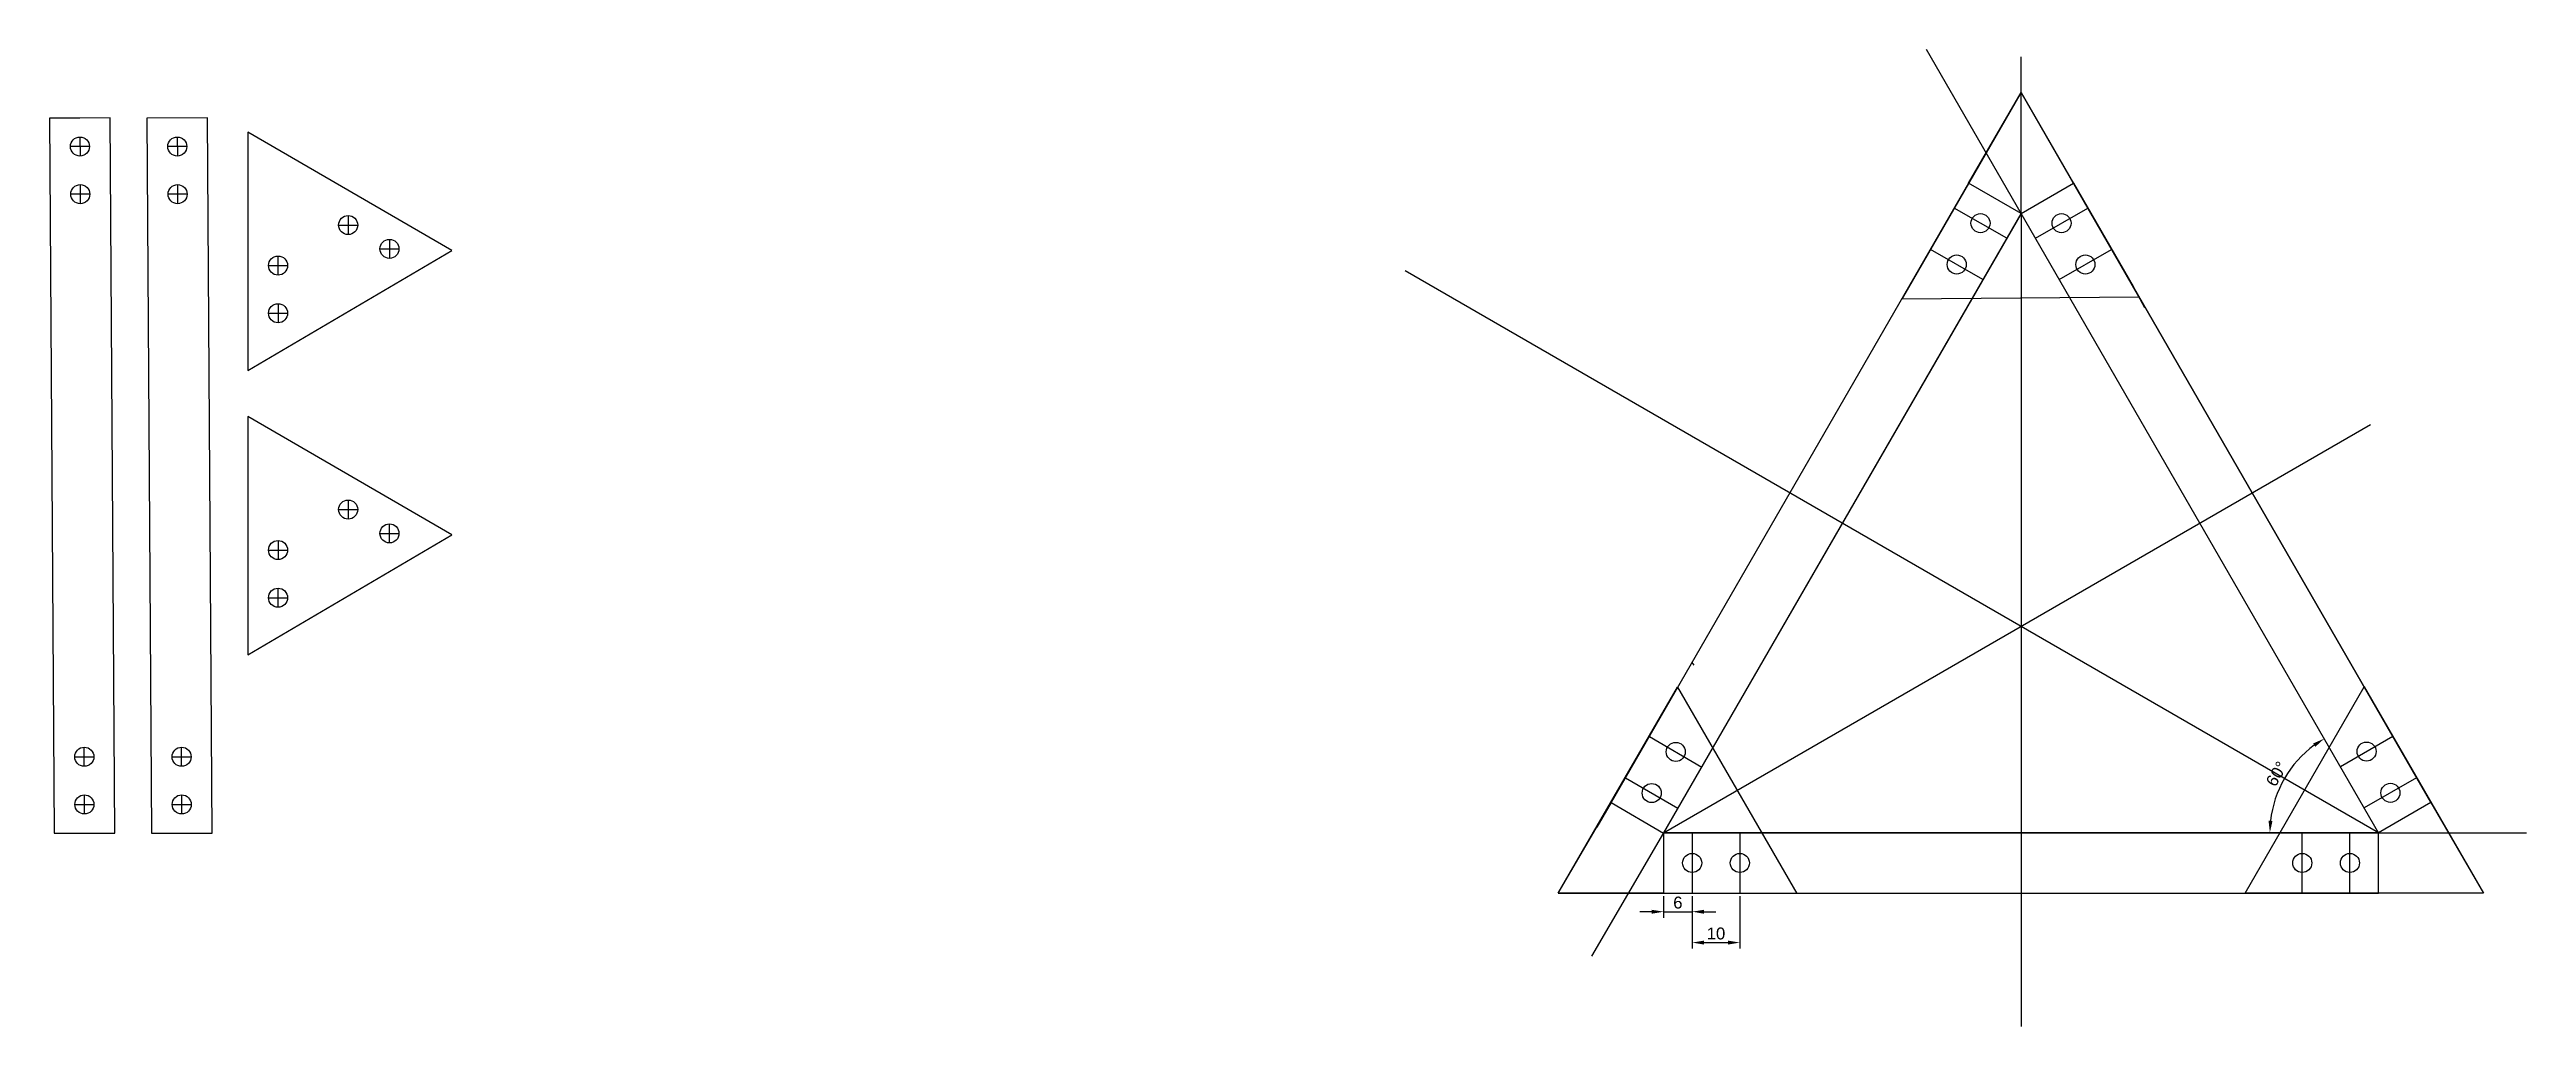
# Model space of a CAD drawing. Header units: millimetres. Extents: x 2732 to 3252, y 1250 to 1455.
import ezdxf

# ---------------------------------------------------------------- set-up
doc = ezdxf.new("R2010")
doc.units = ezdxf.units.MM
doc.layers.add('Layer1', color=1, linetype='Continuous', lineweight=25)
doc.styles.get("Standard").update_dxf_attribs({"font": 'arial.ttf'})
doc.dimstyles.new('ISO-25', dxfattribs={"dimtxt": 2.5, "dimasz": 2.5, "dimexe": 1.25, "dimexo": 0.625, "dimtad": 1, "dimtxsty": 'Standard', "dimcen": 2.5, "dimadec": 0, "dimazin": 0, "dimtfac": 1, "dimtmove": 0, "dimatfit": 3, "dimfxl": 1, "dimarcsym": 0})

# ---------------------------------------------------------------- blocks, each defined once
blk = doc.blocks.new('*D3')
at = {"layer": 'Defpoints', "color": 0, "lineweight": -2, "transparency": 16777216}
for p, q in [((3068.14, 1274.07), (3065.64, 1274.07)), ((3070.64, 1277.32), (3070.64, 1272.82)), ((3070.64, 1274.07), (3076.64, 1274.07)), ((3076.64, 1277.32), (3076.64, 1272.82)), ((3079.14, 1274.07), (3081.64, 1274.07))]:
    blk.add_line(p, q, dxfattribs=at)
at = {"layer": 'Defpoints', "color": 0, "transparency": 16777216}
for p in [(3070.64, 1277.94), (3076.64, 1277.94), (3076.64, 1274.07)]:
    blk.add_point(p, dxfattribs=at)
for points in [[(3068.14, 1274.48), (3068.14, 1273.65), (3070.64, 1274.07)], [(3079.14, 1274.48), (3079.14, 1273.65), (3076.64, 1274.07)]]:
    blk.add_solid(points, dxfattribs=at)
at = {"layer": 'Defpoints', "color": 0, "transparency": 16777216, "insert": (3073.64, 1275.97), "char_height": 2.5, "attachment_point": 5}
blk.add_mtext('6', dxfattribs=at)
blk = doc.blocks.new('*D4')
at = {"layer": 'Defpoints', "color": 0, "lineweight": -2, "transparency": 16777216}
for p, q in [((3076.64, 1277.32), (3076.64, 1266.34)), ((3086.64, 1277.32), (3086.64, 1266.34)), ((3079.14, 1267.59), (3084.14, 1267.59))]:
    blk.add_line(p, q, dxfattribs=at)
at = {"layer": 'Defpoints', "color": 0, "transparency": 16777216}
for p in [(3076.64, 1277.94), (3086.64, 1277.94), (3086.64, 1267.59)]:
    blk.add_point(p, dxfattribs=at)
for points in [[(3079.14, 1268.01), (3079.14, 1267.18), (3076.64, 1267.59)], [(3084.14, 1268.01), (3084.14, 1267.18), (3086.64, 1267.59)]]:
    blk.add_solid(points, dxfattribs=at)
at = {"layer": 'Defpoints', "color": 0, "transparency": 16777216, "insert": (3081.64, 1269.49), "char_height": 2.5, "attachment_point": 5}
blk.add_mtext('10', dxfattribs=at)
blk = doc.blocks.new('*D5')
at = {"layer": 'Defpoints', "color": 0, "transparency": 16777216}
for p in [(3145.64, 1420.55), (3203.18, 1305.29), (3070.64, 1290.64), (3220.64, 1290.64), (3220.64, 1290.64)]:
    blk.add_point(p, dxfattribs=at)
at = {"layer": 'Layer1', "color": 0, "lineweight": -2, "transparency": 16777216}
blk.add_arc((3220.64, 1290.64), 22.79, 126.288, 173.712, dxfattribs=at)
at = {"layer": 'Layer1', "color": 0, "transparency": 16777216}
for points in [[(3206.92, 1309.36), (3207.38, 1308.66), (3209.24, 1310.38)], [(3198.4, 1293.12), (3197.57, 1293.16), (3197.85, 1290.64)]]:
    blk.add_solid(points, dxfattribs=at)
at = {"layer": 'Layer1', "color": 0, "transparency": 16777216, "insert": (3199.26, 1302.99), "char_height": 2.5, "attachment_point": 5, "rotation": 60}
blk.add_mtext('60°', dxfattribs=at)

msp = doc.modelspace()

# ---------------------------------------------------------------- linework, layer by layer
for p, q in [((3145.64, 1420.546), (3125.772, 1454.958)), ((3134.642, 1426.896), (3059.642, 1296.992)), ((3231.639, 1296.992), (3156.639, 1426.896)), ((3145.64, 1420.546), (3070.64, 1290.642)), ((3220.64, 1290.642), (3145.64, 1420.546)), ((3145.64, 1420.546), (3145.64, 1249.995)), ((3220.64, 1290.642), (3016.458, 1408.527)), ((3070.64, 1290.642), (3218.931, 1376.258)), ((3070.64, 1290.642), (3055.501, 1264.742)), ((3070.64, 1290.642), (3220.64, 1290.642)), ((3220.64, 1290.642), (3251.682, 1290.642)), ((3070.64, 1277.942), (3220.64, 1277.942))]:
    msp.add_line(p, q)
at = {"layer": 'Defpoints'}
for p, q in [((3145.64, 1420.546), (3145.64, 1453.435)), ((3048.506, 1277.942), (3059.642, 1296.992)), ((3059.642, 1296.992), (3056.614, 1291.812)), ((3070.64, 1277.942), (3048.506, 1277.942))]:
    msp.add_line(p, q, dxfattribs=at)
for centre in [(3137.141, 1418.525), (3154.139, 1418.525), (3132.141, 1409.864), (3159.139, 1409.864), (3073.198, 1307.601), (3218.139, 1307.673), (3068.152, 1298.968), (3223.139, 1299.013), (3076.64, 1284.292), (3086.64, 1284.292), (3204.64, 1284.292), (3214.64, 1284.292)]:
    msp.add_circle(centre, 2, dxfattribs=at)
at = {"layer": 'Layer1'}
for p, q in [((3145.64, 1445.946), (3120.666, 1402.63)), ((3134.642, 1426.896), (3145.64, 1445.946)), ((3145.64, 1445.946), (3156.639, 1426.896)), ((3170.328, 1403.046), (3145.64, 1445.946)), ((2744.704, 1440.648), (2732.005, 1440.566)), ((2732.005, 1440.566), (2738.355, 1440.607)), ((2732.005, 1440.566), (2732.972, 1290.569)), ((2745.672, 1290.583), (2744.704, 1440.648)), ((2765.124, 1440.648), (2752.424, 1440.566)), ((2752.424, 1440.566), (2753.391, 1290.569)), ((2766.091, 1290.583), (2765.124, 1440.648)), ((2740.393, 1434.62), (2736.393, 1434.594)), ((2738.38, 1436.607), (2738.406, 1432.607)), ((2760.813, 1434.62), (2756.813, 1434.594)), ((2758.8, 1436.607), (2758.826, 1432.607)), ((2773.59, 1437.633), (2773.619, 1387.633)), ((2816.42, 1412.825), (2773.59, 1437.633)), ((2740.458, 1424.62), (2736.458, 1424.595)), ((2738.445, 1426.608), (2738.458, 1424.608)), ((2738.458, 1424.608), (2738.458, 1422.608)), ((2760.877, 1424.62), (2756.877, 1424.595)), ((2758.864, 1426.608), (2758.877, 1424.608)), ((2758.877, 1424.608), (2758.877, 1422.608)), ((3134.642, 1426.896), (3059.642, 1296.992)), ((3145.64, 1420.546), (3134.642, 1426.896)), ((3145.64, 1420.546), (3156.639, 1426.896)), ((3156.639, 1426.896), (3231.639, 1296.992)), ((3156.639, 1426.896), (3169.139, 1405.245)), ((3156.639, 1426.896), (3169.139, 1405.245)), ((2794.661, 1420.135), (2794.661, 1416.135)), ((3070.606, 1290.583), (3145.64, 1420.546)), ((3142.64, 1415.35), (3131.642, 1421.7)), ((3220.64, 1290.642), (3145.64, 1420.546)), ((3148.64, 1415.35), (3159.639, 1421.7)), ((2792.661, 1418.135), (2796.661, 1418.135)), ((2803.321, 1415.135), (2803.321, 1411.135)), ((2773.619, 1387.633), (2816.42, 1412.825)), ((2777.94, 1409.636), (2781.94, 1409.636)), ((2779.94, 1409.636), (2779.94, 1411.636)), ((2779.94, 1407.636), (2779.94, 1409.636)), ((2801.321, 1413.135), (2805.321, 1413.135)), ((3137.64, 1406.689), (3126.642, 1413.039)), ((3153.64, 1406.689), (3164.639, 1413.039)), ((3169.139, 1405.245), (3171.518, 1400.847)), ((2777.94, 1399.636), (2781.94, 1399.636)), ((2779.94, 1401.636), (2779.94, 1397.636)), ((3120.666, 1402.63), (3170.328, 1403.046)), ((2773.59, 1377.943), (2773.619, 1327.943)), ((2816.42, 1353.135), (2773.59, 1377.943)), ((2792.661, 1358.445), (2796.661, 1358.445)), ((2794.661, 1360.445), (2794.661, 1356.445)), ((2773.619, 1327.943), (2816.42, 1353.135)), ((2779.94, 1351.946), (2779.94, 1347.946)), ((2801.321, 1353.445), (2805.321, 1353.445)), ((2803.321, 1351.445), (2803.321, 1355.445)), ((2777.94, 1349.946), (2781.94, 1349.946)), ((2779.94, 1337.946), (2779.94, 1341.946)), ((2777.94, 1339.946), (2781.94, 1339.946)), ((3077.088, 1325.764), (3076.612, 1326.386)), ((3048.506, 1277.942), (3073.593, 1321.193)), ((3071.097, 1316.832), (3073.581, 1321.171)), ((3073.593, 1321.193), (3098.593, 1277.892)), ((3192.637, 1277.946), (3217.637, 1321.247)), ((3217.637, 1321.247), (3217.636, 1321.245)), ((3217.636, 1321.245), (3242.637, 1277.942)), ((3067.716, 1310.805), (3078.68, 1304.396)), ((3223.639, 1310.848), (3212.64, 1304.498)), ((2737.304, 1306.574), (2741.304, 1306.578)), ((2739.206, 1308.574), (2739.231, 1304.578)), ((2745.569, 1306.583), (2745.654, 1306.583)), ((2757.724, 1306.574), (2761.724, 1306.578)), ((2759.625, 1308.574), (2759.651, 1304.578)), ((2765.988, 1306.583), (2766.074, 1306.583)), ((3062.67, 1302.172), (3073.634, 1295.763)), ((3228.639, 1302.188), (3217.64, 1295.838)), ((2737.315, 1296.574), (2741.315, 1296.578)), ((2739.27, 1298.576), (2739.296, 1294.576)), ((2745.633, 1296.583), (2745.665, 1296.583)), ((2757.735, 1296.574), (2761.735, 1296.578)), ((2759.69, 1298.576), (2759.716, 1294.576)), ((2766.053, 1296.583), (2766.085, 1296.583)), ((3059.642, 1296.992), (3070.606, 1290.583)), ((3231.639, 1296.992), (3220.64, 1290.642)), ((3231.639, 1296.992), (3242.637, 1277.942)), ((2732.972, 1290.569), (2745.672, 1290.583)), ((2753.391, 1290.569), (2766.091, 1290.583)), ((3070.64, 1290.642), (3070.64, 1277.942)), ((3220.64, 1290.642), (3070.64, 1290.642)), ((3076.64, 1290.642), (3076.64, 1277.942)), ((3086.64, 1290.642), (3086.64, 1277.942)), ((3204.64, 1277.942), (3204.64, 1290.642)), ((3214.64, 1277.942), (3214.64, 1290.642)), ((3220.64, 1277.942), (3220.64, 1290.642)), ((3048.506, 1277.942), (3050.639, 1277.942)), ((3050.639, 1277.942), (3070.64, 1277.942)), ((3070.64, 1277.942), (3220.64, 1277.942)), ((3242.637, 1277.942), (3192.637, 1277.946)), ((3220.64, 1277.942), (3195.64, 1277.942)), ((3242.637, 1277.942), (3220.64, 1277.942))]:
    msp.add_line(p, q, dxfattribs=at)
for centre in [(2738.393, 1434.607), (2758.813, 1434.607), (2738.458, 1424.608), (2758.877, 1424.608), (2794.661, 1418.135), (2803.321, 1413.135), (2779.94, 1409.636), (2779.94, 1399.636), (2794.661, 1358.445), (2779.94, 1349.946), (2803.321, 1353.445), (2779.94, 1339.946), (2739.304, 1306.576), (2759.724, 1306.576), (2739.315, 1296.576), (2759.735, 1296.576)]:
    msp.add_circle(centre, 2, dxfattribs=at)

# ---------------------------------------------------------------- dimensions: what is measured, and where the dimension line sits
at = {"layer": 'Defpoints'}
for base, p1, p2, picture, middle in [((3076.64, 1274.067), (3070.64, 1277.942), (3076.64, 1277.942), '*D3', (3073.64, 1275.968)), ((3086.64, 1267.593), (3076.64, 1277.942), (3086.64, 1277.942), '*D4', (3081.64, 1269.495))]:
    dim = msp.add_linear_dim(base=base, p1=p1, p2=p2, dimstyle='ISO-25', dxfattribs=at)
    dim.commit()
    dim.dimension.update_dxf_attribs({"geometry": picture, "text_midpoint": middle})
at = {"layer": 'Layer1'}
dim = msp.add_angular_dim_2l(base=(3203.181, 1305.292), line1=((3220.64, 1290.642), (3070.64, 1290.642)), line2=((3220.64, 1290.642), (3145.64, 1420.546)), dimstyle='ISO-25', dxfattribs=at)
dim.commit()
dim.dimension.update_dxf_attribs({"geometry": '*D5', "text_midpoint": (3199.256, 1302.988)})

doc.saveas('drawing.dxf')
